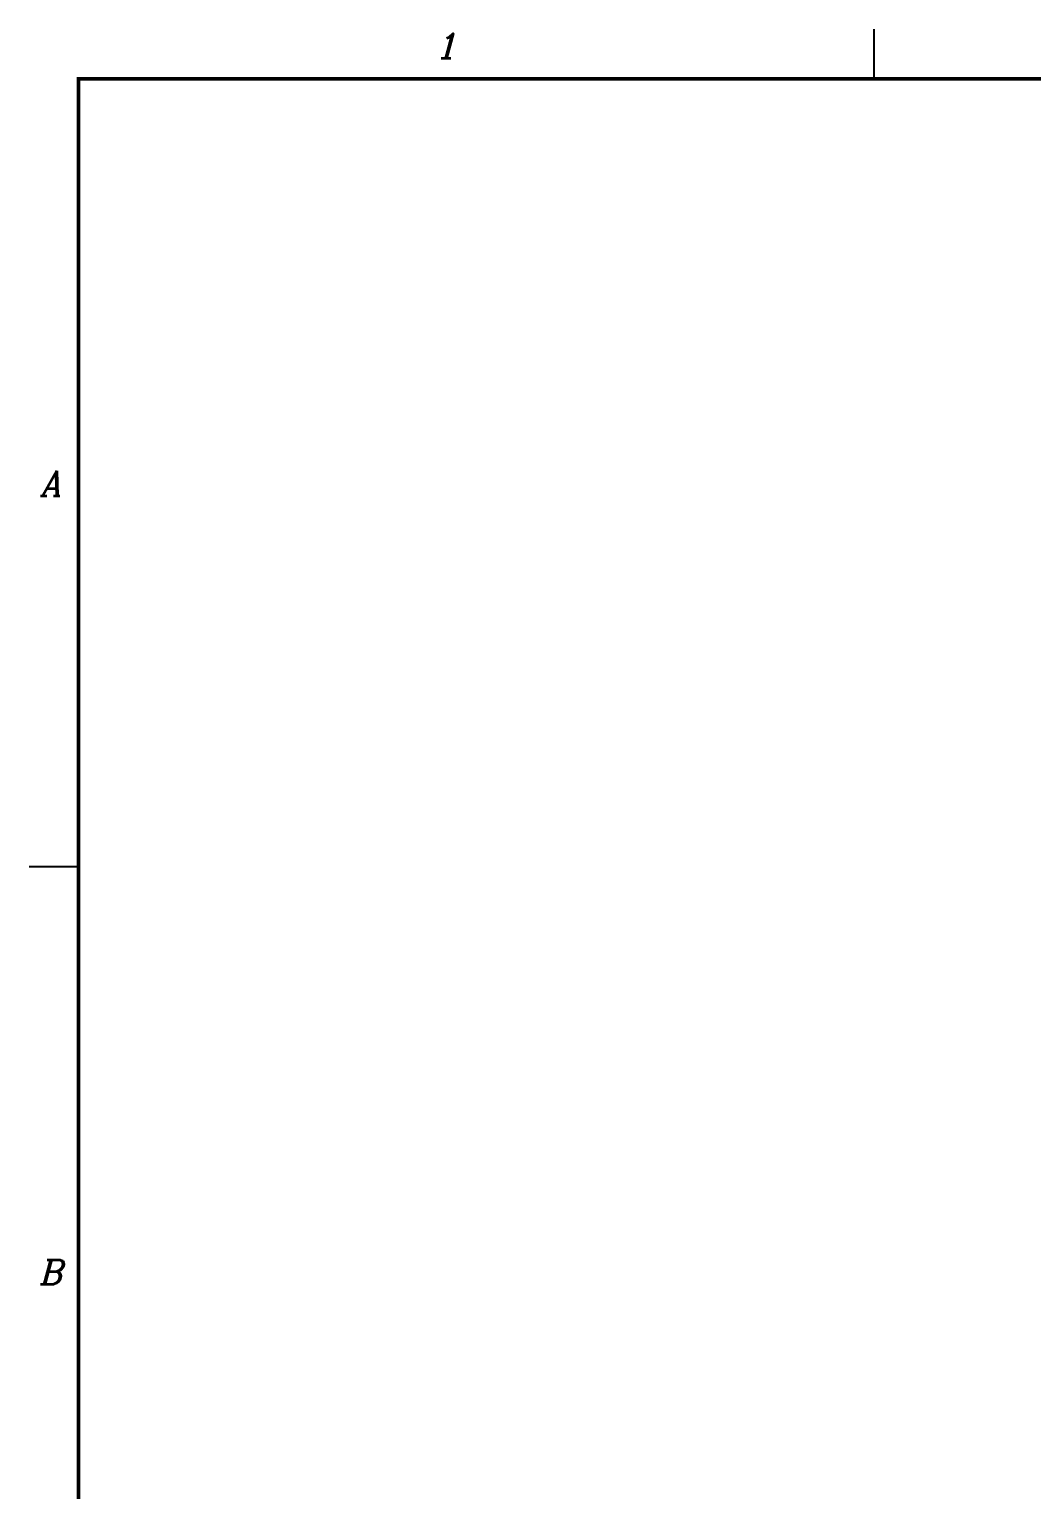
# Model space of a CAD drawing. Extents: x -1051 to 4465, y -5109 to -1481.
# Drawn here: x -1051 to 84, y -3136 to -1481 of the extents above; entities that cross this region are included whole.
import ezdxf

# ---------------------------------------------------------------- set-up
doc = ezdxf.new("R2010")
doc.units = 0
doc.header["$LTSCALE"] = 14
doc.header["$MEASUREMENT"] = 0
doc.layers.add('BORDER', color=7, linetype='CONTINUOUS')
doc.layers.add('SHEET', color=7, linetype='CONTINUOUS')
doc.styles.add('CH', font='ROMANC.shx', dxfattribs={"oblique": 15, "bigfont": 'chineset.shx'})

# ---------------------------------------------------------------- blocks, each defined once
blk = doc.blocks.new('NA3')
at = {"layer": 'SHEET'}
for p, q in [((-128.65, 131.5), (-128.65, 127.5)), ((193, 127.5), (-193, 127.5)), ((-197, 63.75), (-193, 63.75))]:
    blk.add_line(p, q, dxfattribs=at)
at = {"layer": 'SHEET', "const_width": 0.3}
blk.add_lwpolyline([(193, 127.5), (-193, 127.5), (-193, -127.5), (193, -127.5), (193, 127.5)], dxfattribs=at)
at = {"layer": 'SHEET', "style": 'CH', "oblique": 15}
for s, p in [('1', (-164.17, 129.15)), ('A', (-196.16, 93.76)), ('B', (-196.25, 29.94))]:
    blk.add_text(s, height=2, dxfattribs=at).set_placement(p)

msp = doc.modelspace()

# ---------------------------------------------------------------- block references
at = {"layer": 'BORDER', "color": 7, "linetype": 'CONTINUOUS', "xscale": 14, "yscale": 14, "zscale": 14}
msp.add_blockref('NA3', (1706.8, -3322.3), dxfattribs=at)

doc.saveas('drawing.dxf')
